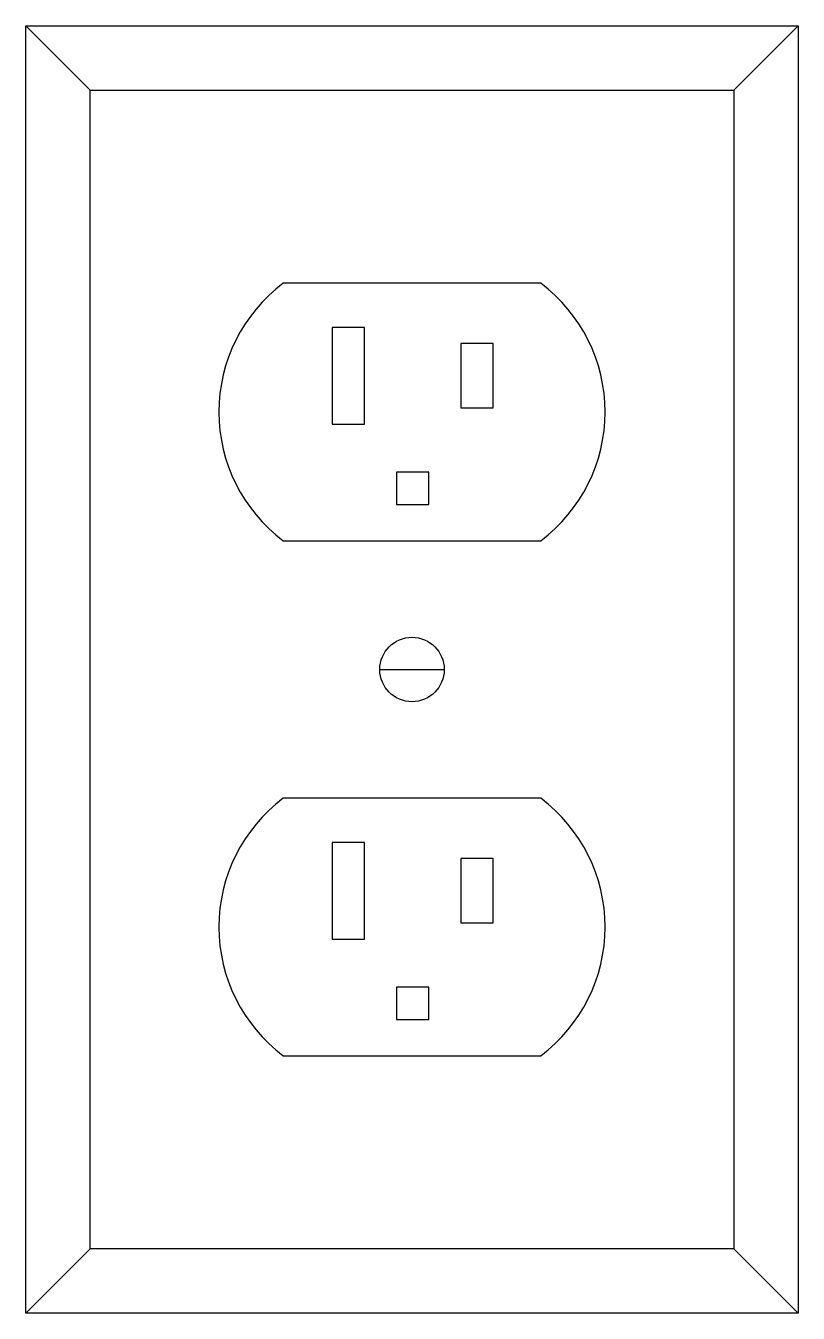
# Model space of a CAD drawing. Extents: x -1.5 to 1.5, y -2.5 to 2.5.
import ezdxf

# ---------------------------------------------------------------- set-up
doc = ezdxf.new("R2010")
doc.units = 0
doc.header["$MEASUREMENT"] = 0
doc.layers.get('0').update_dxf_attribs({"linetype": 'CONTINUOUS'})

msp = doc.modelspace()

# ---------------------------------------------------------------- linework, layer by layer
for p, q in [((-1.25, 2.25), (-1.5, 2.5)), ((1.25, 2.25), (1.5, 2.5)), ((-1.25, 2.25), (1.25, 2.25)), ((-1.25, -2.25), (-1.25, 2.25)), ((1.25, 2.25), (1.25, -2.25)), ((0.5, 1.5), (-0.5, 1.5)), ((-0.5, 0.5), (0.5, 0.5)), ((-0.125, 0), (0.125, 0)), ((0.5, -0.5), (-0.5, -0.5)), ((-0.5, -1.5), (0.5, -1.5)), ((-1.25, -2.25), (-1.5, -2.5)), ((1.25, -2.25), (-1.25, -2.25)), ((1.25, -2.25), (1.5, -2.5))]:
    msp.add_line(p, q)
for points in [[(-1.5, -2.5), (-1.5, 2.5), (1.5, 2.5), (1.5, -2.5)], [(-0.185, 0.9532), (-0.185, 1.3282), (-0.31, 1.3282), (-0.31, 0.9532)], [(0.315, 1.0157), (0.315, 1.2657), (0.19, 1.2657), (0.19, 1.0157)], [(0.065, 0.6407), (0.065, 0.7657), (-0.06, 0.7657), (-0.06, 0.6407)], [(-0.185, -1.0468), (-0.185, -0.6718), (-0.31, -0.6718), (-0.31, -1.0468)], [(0.315, -0.9843), (0.315, -0.7343), (0.19, -0.7343), (0.19, -0.9843)], [(0.065, -1.3593), (0.065, -1.2343), (-0.06, -1.2343), (-0.06, -1.3593)]]:
    msp.add_lwpolyline(points, close=True)
msp.add_circle((0, 0), 0.125)
for centre, start, end in [((-0.125, 1), 126.8699, 233.1301), ((0.125, 1), 306.8699, 53.1301), ((-0.125, -1), 126.8699, 233.1301), ((0.125, -1), 306.8699, 53.1301)]:
    msp.add_arc(centre, 0.625, start, end)

doc.saveas('drawing.dxf')
